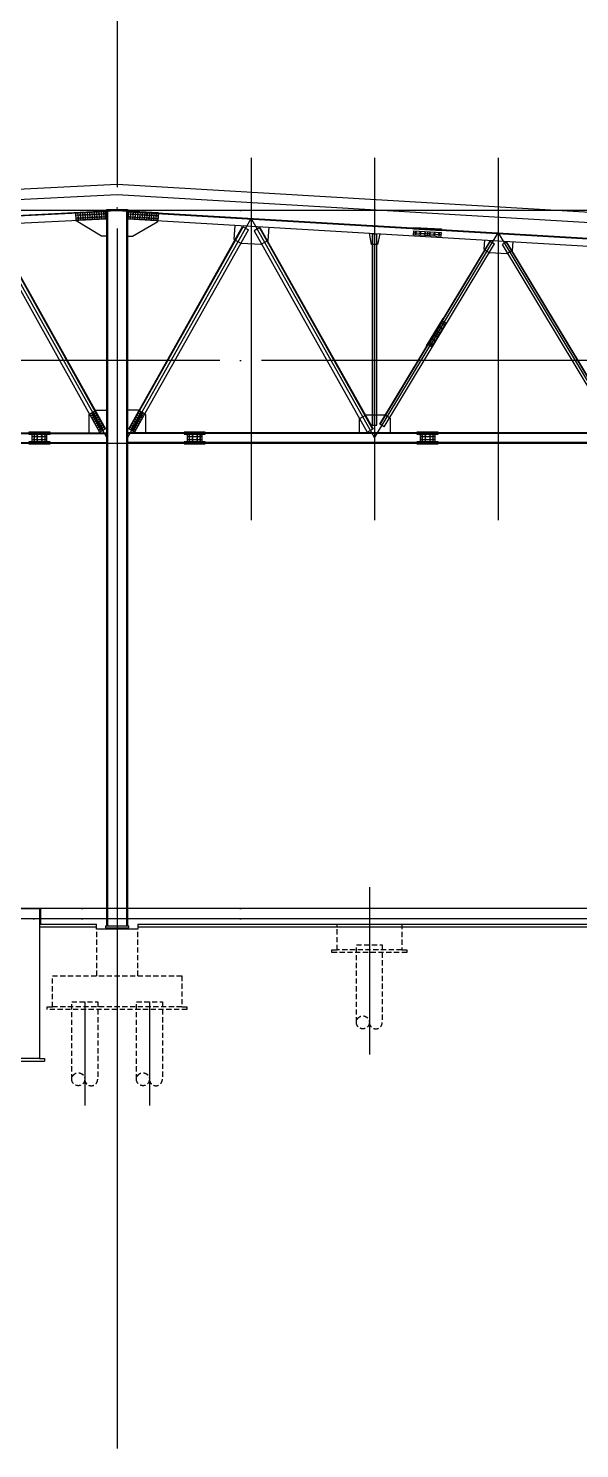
# Model space of a CAD drawing. Header units: millimetres. Extents: x 5349504 to 6791112, y -2212455 to -2153443.
# Drawn here: x 6505797 to 6516449, y -2208365 to -2180904 of the extents above; entities that cross this region are included whole.
import ezdxf

# ---------------------------------------------------------------- set-up
doc = ezdxf.new("R2010")
doc.units = ezdxf.units.MM
doc.header["$LTSCALE"] = 400
doc.linetypes.add('CEN', pattern=[62, 60, -1, 0, -1])
doc.linetypes.add('HIDDEN', pattern=[0.375, 0.25, -0.125])
doc.layers.get('DEFPOINTS').update_dxf_attribs({"color": 140})
for name, color, linetype in [('3ELEV', 3, 'Continuous'), ('4ELEV', 4, 'Continuous'), ('5ELEV', 5, 'Continuous'), ('BOLT', 5, 'Continuous'), ('CEN', 1, 'CEN'), ('CONC', 2, 'Continuous'), ('EQUIP', 8, 'Continuous'), ('GRND', 8, 'Continuous'), ('GUSSET', 8, 'Continuous'), ('HID_UG', 5, 'HIDDEN')]:
    doc.layers.add(name, color=color, linetype=linetype)

# ---------------------------------------------------------------- blocks, each defined once
blk = doc.blocks.new('BL-EQ-SECT_1_20230313')
at = {"layer": 'DEFPOINTS'}
blk.add_line((276, 3253), (107776, 3253), dxfattribs=at)
at = {"layer": 'EQUIP'}
blk.add_line((50960, 3253), (51176, 3253), dxfattribs=at)
blk = doc.blocks.new('PHC500 EL')
at = {"layer": 'DEFPOINTS'}
blk.add_line((0, 100), (0, -1909), dxfattribs=at)
at = {"layer": 'HID_UG'}
blk.add_lwpolyline([(-250, -1400), (-250, 100), (250, 100), (250, -1400)], dxfattribs=at)
blk.add_circle((-125, -1400), 125, dxfattribs=at)
blk.add_arc((125, -1400), 125, 180, 0, dxfattribs=at)
blk = doc.blocks.new('SHEAR_L150')
at = {"layer": 'BOLT'}
for points in [[(30, 34), (40, 28), (50, 34), (50, 46), (40, 52), (30, 46)], [(75, 89), (85, 83), (95, 89), (95, 101), (85, 107), (75, 101)], [(120, 34), (130, 28), (140, 34), (140, 46), (130, 52), (120, 46)], [(165, 89), (175, 83), (185, 89), (185, 101), (175, 107), (165, 101)], [(210, 34), (220, 28), (230, 34), (230, 46), (220, 52), (210, 46)], [(255, 89), (265, 83), (275, 89), (275, 101), (265, 107), (255, 101)], [(300, 34), (310, 28), (320, 34), (320, 46), (310, 52), (300, 46)], [(345, 89), (355, 83), (365, 89), (365, 101), (355, 107), (345, 101)], [(390, 34), (400, 28), (410, 34), (410, 46), (400, 52), (390, 46)], [(435, 89), (445, 83), (455, 89), (455, 101), (445, 107), (435, 101)], [(480, 34), (490, 28), (500, 34), (500, 46), (490, 52), (480, 46)], [(525, 89), (535, 83), (545, 89), (545, 101), (535, 107), (525, 101)]]:
    blk.add_lwpolyline(points, close=True, dxfattribs=at)
for centre, radius in [((40, 40), 14), ((40, 40), 10), ((85, 95), 14), ((85, 95), 10), ((130, 40), 14), ((130, 40), 10), ((175, 95), 14), ((175, 95), 10), ((220, 40), 14), ((220, 40), 10), ((265, 95), 14), ((265, 95), 10), ((310, 40), 14), ((310, 40), 10), ((355, 95), 14), ((355, 95), 10), ((400, 40), 14), ((400, 40), 10), ((445, 95), 14), ((445, 95), 10), ((490, 40), 14), ((490, 40), 10), ((535, 95), 14), ((535, 95), 10)]:
    blk.add_circle(centre, radius, dxfattribs=at)
at = {"layer": 'DEFPOINTS'}
for p, q in [((0, 95), (575, 95)), ((0, 40), (575, 40)), ((40, 150), (40, 0)), ((85, 150), (85, 0)), ((130, 150), (130, 0)), ((175, 150), (175, 0)), ((220, 150), (220, 0)), ((265, 150), (265, 0)), ((310, 150), (310, 0)), ((355, 150), (355, 0)), ((400, 150), (400, 0)), ((445, 150), (445, 0)), ((490, 150), (490, 0)), ((535, 150), (535, 0))]:
    blk.add_line(p, q, dxfattribs=at)
blk.add_lwpolyline([(0, 150), (575, 150), (575, 0), (0, 0)], close=True, dxfattribs=at)
blk = doc.blocks.new('SPLICE_H200_S')
at = {"layer": 'BOLT'}
for points in [[(205, 112), (-205, 112), (-205, 100), (205, 100)], [(205, 88), (-205, 88), (-205, 76), (205, 76)], [(145, 70), (-145, 70), (-145, -70), (145, -70)], [(-115, 24), (-105, 18), (-95, 24), (-95, 36), (-105, 42), (-115, 36)], [(-55, 24), (-45, 18), (-35, 24), (-35, 36), (-45, 42), (-55, 36)], [(35, 24), (45, 18), (55, 24), (55, 36), (45, 42), (35, 36)], [(95, 24), (105, 18), (115, 24), (115, 36), (105, 42), (95, 36)], [(205, -76), (-205, -76), (-205, -88), (205, -88)], [(205, -100), (-205, -100), (-205, -112), (205, -112)], [(-115, -36), (-105, -42), (-95, -36), (-95, -24), (-105, -18), (-115, -24)], [(-55, -36), (-45, -42), (-35, -36), (-35, -24), (-45, -18), (-55, -24)], [(35, -36), (45, -42), (55, -36), (55, -24), (45, -18), (35, -24)], [(95, -36), (105, -42), (115, -36), (115, -24), (105, -18), (95, -24)]]:
    blk.add_lwpolyline(points, close=True, dxfattribs=at)
at = {"layer": 'BOLT', "const_width": 20}
for points in [[(-165, 76), (-165, 112)], [(-105, 76), (-105, 112)], [(-45, 76), (-45, 112)], [(45, 76), (45, 112)], [(105, 76), (105, 112)], [(165, 76), (165, 112)], [(-165, -112), (-165, -76)], [(-105, -112), (-105, -76)], [(-45, -112), (-45, -76)], [(45, -112), (45, -76)], [(105, -112), (105, -76)], [(165, -112), (165, -76)]]:
    blk.add_lwpolyline(points, dxfattribs=at)
at = {"layer": 'BOLT'}
for centre, radius in [((-105, 30), 14), ((-105, 30), 10), ((-45, 30), 14), ((-45, 30), 10), ((45, 30), 14), ((45, 30), 10), ((105, 30), 14), ((105, 30), 10), ((-105, -30), 14), ((-105, -30), 10), ((-45, -30), 14), ((-45, -30), 10), ((45, -30), 14), ((45, -30), 10), ((105, -30), 14), ((105, -30), 10)]:
    blk.add_circle(centre, radius, dxfattribs=at)
at = {"layer": 'DEFPOINTS'}
for p, q in [((-145, 30), (145, 30)), ((-105, 70), (-105, -70)), ((-45, 70), (-45, -70)), ((45, 70), (45, -70)), ((105, 70), (105, -70)), ((-145, -30), (145, -30))]:
    blk.add_line(p, q, dxfattribs=at)
blk = doc.blocks.new('SPLICE_L150_S')
at = {"layer": 'BOLT'}
for points in [[(-264, 12), (266, 12), (266, 0), (-264, 0)], [(-264, -12), (266, -12), (266, -24), (-264, -24)], [(-264, -55), (266, -55), (266, -135), (-264, -135)], [(-234, -101), (-224, -107), (-214, -101), (-214, -89), (-224, -83), (-234, -89)], [(-144, -101), (-134, -107), (-124, -101), (-124, -89), (-134, -83), (-144, -89)], [(-54, -101), (-44, -107), (-34, -101), (-34, -89), (-44, -83), (-54, -89)], [(36, -101), (46, -107), (56, -101), (56, -89), (46, -83), (36, -89)], [(126, -101), (136, -107), (146, -101), (146, -89), (136, -83), (126, -89)], [(216, -101), (226, -107), (236, -101), (236, -89), (226, -83), (216, -89)]]:
    blk.add_lwpolyline(points, close=True, dxfattribs=at)
at = {"layer": 'BOLT', "const_width": 20}
for points in [[(-224, -24), (-224, 12)], [(-134, -24), (-134, 12)], [(-44, -24), (-44, 12)], [(46, -24), (46, 12)], [(136, -24), (136, 12)], [(226, -24), (226, 12)]]:
    blk.add_lwpolyline(points, dxfattribs=at)
at = {"layer": 'BOLT'}
for centre, radius in [((-224, -95), 14), ((-224, -95), 10), ((-134, -95), 14), ((-134, -95), 10), ((-44, -95), 14), ((-44, -95), 10), ((46, -95), 14), ((46, -95), 10), ((136, -95), 14), ((136, -95), 10), ((226, -95), 14), ((226, -95), 10)]:
    blk.add_circle(centre, radius, dxfattribs=at)
at = {"layer": 'DEFPOINTS'}
for p, q in [((-264, -95), (266, -95)), ((-224, -55), (-224, -135)), ((-134, -55), (-134, -135)), ((-44, -55), (-44, -135)), ((1, -55), (1, -135)), ((46, -55), (46, -135)), ((136, -55), (136, -135)), ((226, -55), (226, -135))]:
    blk.add_line(p, q, dxfattribs=at)
blk = doc.blocks.new('SHEAR_L130')
at = {"layer": 'BOLT'}
for points in [[(30, 34), (40, 28), (50, 34), (50, 46), (40, 52), (30, 46)], [(75, 74), (85, 68), (95, 74), (95, 86), (85, 92), (75, 86)], [(120, 34), (130, 28), (140, 34), (140, 46), (130, 52), (120, 46)], [(165, 74), (175, 68), (185, 74), (185, 86), (175, 92), (165, 86)], [(210, 34), (220, 28), (230, 34), (230, 46), (220, 52), (210, 46)], [(255, 74), (265, 68), (275, 74), (275, 86), (265, 92), (255, 86)], [(300, 34), (310, 28), (320, 34), (320, 46), (310, 52), (300, 46)], [(345, 74), (355, 68), (365, 74), (365, 86), (355, 92), (345, 86)]]:
    blk.add_lwpolyline(points, close=True, dxfattribs=at)
for centre, radius in [((40, 40), 14), ((40, 40), 10), ((85, 80), 14), ((85, 80), 10), ((130, 40), 14), ((130, 40), 10), ((175, 80), 14), ((175, 80), 10), ((220, 40), 14), ((220, 40), 10), ((265, 80), 14), ((265, 80), 10), ((310, 40), 14), ((310, 40), 10), ((355, 80), 14), ((355, 80), 10)]:
    blk.add_circle(centre, radius, dxfattribs=at)
at = {"layer": 'DEFPOINTS'}
for p, q in [((0, 80), (395, 80)), ((0, 40), (395, 40)), ((40, 130), (40, 0)), ((85, 130), (85, 0)), ((130, 130), (130, 0)), ((175, 130), (175, 0)), ((220, 130), (220, 0)), ((265, 130), (265, 0)), ((310, 130), (310, 0)), ((355, 130), (355, 0))]:
    blk.add_line(p, q, dxfattribs=at)
blk.add_lwpolyline([(0, 130), (395, 130), (395, 0), (0, 0)], close=True, dxfattribs=at)
blk = doc.blocks.new('SPLICE_L90_S')
at = {"layer": 'BOLT'}
for points in [[(-110, 307), (271, -182), (261, -189), (-119, 300)], [(-100, 258), (226, -160), (163, -209), (-163, 209)], [(-117, 206), (-116, 195), (-105, 191), (-96, 198), (-97, 209), (-108, 214)], [(-62, 135), (-60, 124), (-50, 120), (-41, 127), (-42, 138), (-53, 143)], [(-7, 64), (-5, 53), (6, 49), (15, 56), (13, 67), (2, 72)], [(49, -7), (50, -18), (61, -22), (70, -15), (68, -4), (58, 0)], [(104, -78), (105, -89), (116, -93), (125, -86), (124, -75), (113, -71)], [(159, -149), (161, -160), (171, -164), (180, -157), (179, -146), (168, -142)]]:
    blk.add_lwpolyline(points, close=True, dxfattribs=at)
at = {"layer": 'BOLT', "const_width": 20}
for points in [[(-103, 262), (-85, 276)], [(-47, 191), (-30, 205)], [(8, 120), (25, 134)], [(118, -22), (136, -8)], [(174, -93), (191, -79)], [(229, -164), (246, -150)]]:
    blk.add_lwpolyline(points, dxfattribs=at)
at = {"layer": 'BOLT'}
for centre, radius in [((-107, 202), 14), ((-107, 202), 10), ((-51, 131), 14), ((-51, 131), 10), ((4, 60), 14), ((4, 60), 10), ((59, -11), 14), ((59, -11), 10), ((114, -82), 14), ((114, -82), 10), ((170, -153), 14), ((170, -153), 10)]:
    blk.add_circle(centre, radius, dxfattribs=at)
at = {"layer": 'DEFPOINTS'}
for p, q in [((-75, 227), (-138, 178)), ((-131, 234), (194, -185)), ((-20, 156), (-83, 107)), ((36, 85), (-28, 36)), ((63, 49), (0, 0)), ((91, 14), (28, -36)), ((146, -57), (83, -107)), ((201, -128), (138, -178))]:
    blk.add_line(p, q, dxfattribs=at)
blk = doc.blocks.new('BL-ROOF_SECT_1')
at = {"layer": '5ELEV'}
for p, q in [((39200, 3543), (58278, 4489)), ((39200, 3531), (58278, 4477)), ((58285, 4339), (58278, 4489)), ((58715, 4337), (58724, 4487)), ((58723, 4475), (77784, 3347)), ((58724, 4487), (77785, 3359)), ((39200, 3393), (58285, 4339)), ((58715, 4337), (77776, 3209)), ((60925, 4191), (61039, 4127)), ((61261, 4171), (61147, 4108)), ((63436, 4040), (63436, 348)), ((65710, 3908), (65796, 3856)), ((66026, 3889), (65941, 3838)), ((58161, 215), (58275, 278)), ((58839, 215), (58726, 279)), ((63336, 215), (63449, 279)), ((63664, 317), (63578, 368)), ((39200, 188), (58300, 188)), ((39200, 12), (58300, 12)), ((77800, 188), (58700, 188)), ((77800, 12), (58700, 12))]:
    blk.add_line(p, q, dxfattribs=at)
for points in [[(55961, 4151), (58161, 215)], [(56064, 4209), (58264, 273)], [(56075, 4215), (58275, 278)], [(58726, 279), (60925, 4191)], [(58736, 273), (60936, 4185)], [(58839, 215), (61039, 4127)], [(61250, 4165), (63439, 273)], [(61261, 4171), (63449, 279)], [(61147, 4108), (63336, 215)], [(63578, 368), (65710, 3908)], [(63587, 363), (65719, 3903)], [(63664, 317), (65796, 3856)], [(66018, 3884), (68181, 291)], [(66026, 3889), (68190, 297)], [(65941, 3838), (68104, 245)]]:
    blk.add_lwpolyline(points, dxfattribs=at)
for points in [[(63520, 4040), (63430, 4040), (63430, 348), (63520, 348)], [(39200, 200), (58300, 200), (58300, 0), (39200, 0)], [(77800, 200), (58700, 200), (58700, 0), (77800, 0)]]:
    blk.add_lwpolyline(points, close=True, dxfattribs=at)
at = {"layer": 'CEN'}
blk.add_line((63475, 5518), (63475, -1487), dxfattribs=at)
for points in [[(0, 1600), (58500, 4500), (107500, 1600)], [(39200, 100), (41588, 3662), (43975, 100), (46362, 3898), (48750, 100), (51138, 4135), (53525, 100), (55912, 4372), (58300, 100)], [(58700, 100), (61088, 4347), (63475, 100), (65862, 4064), (68250, 100), (70638, 3782), (73025, 100), (75412, 3499), (77800, 100)]]:
    blk.add_lwpolyline(points, dxfattribs=at)
at = {"layer": 'DEFPOINTS'}
for p, q in [((61088, 5518), (61088, -1487)), ((65862, 5518), (65862, -1487))]:
    blk.add_line(p, q, dxfattribs=at)
blk.add_lwpolyline([(0, 0), (107500, 0), (107500, 4500), (0, 4500)], close=True, dxfattribs=at)
at = {"layer": 'GUSSET'}
for p, q in [((57703, 4461), (58300, 4490)), ((60765, 3937), (60782, 4215)), ((61421, 3917), (61436, 4176)), ((60765, 3937), (60905, 3859)), ((61281, 3839), (60905, 3859)), ((61421, 3917), (61281, 3839)), ((65594, 3744), (65605, 3929)), ((66142, 3726), (66152, 3897)), ((65594, 3744), (65705, 3677)), ((66031, 3659), (65705, 3677)), ((66142, 3726), (66031, 3659)), ((57953, 557), (58093, 635)), ((57953, 557), (57953, 200)), ((58093, 635), (58300, 635)), ((58909, 635), (58700, 635)), ((59048, 556), (58909, 635)), ((59048, 556), (59048, 200)), ((63176, 469), (63315, 548)), ((63176, 469), (63176, 200)), ((63315, 548), (63669, 548)), ((63780, 480), (63669, 548)), ((63780, 480), (63780, 200))]:
    blk.add_line(p, q, dxfattribs=at)
for points in [[(58300, 4000), (58200, 4000), (57711, 4296), (57703, 4461)], [(58700, 4000), (58800, 4000), (59288, 4288), (59298, 4453), (58700, 4488)], [(63415, 3840), (63375, 4061), (63575, 4049), (63535, 3840), (63415, 3840)]]:
    blk.add_lwpolyline(points, dxfattribs=at)
at = {"layer": '4ELEV'}
for name, p, rotation in [('SHEAR_L150', (57711, 4311), 2.837980391922935), ('SHEAR_L150', (58715, 4337), 356.6129761913242), ('SPLICE_L150_S', (64500, 4145), 356.6129761913234), ('SHEAR_L130', (58839, 215), 60.65618659054756)]:
    blk.add_blockref(name, p, dxfattribs=dict(at, rotation=rotation))
at = {"layer": '4ELEV', "xscale": -1}
for name, p, rotation in [('SPLICE_L90_S', (64721, 2092), 6.827927797639202), ('SHEAR_L130', (58161, 215), 299.2011279951855)]:
    blk.add_blockref(name, p, dxfattribs=dict(at, rotation=rotation))
at = {"layer": '4ELEV'}
for p in [(57000, 100), (60000, 100), (64500, 100)]:
    blk.add_blockref('SPLICE_H200_S', p, dxfattribs=at)

msp = doc.modelspace()

# ---------------------------------------------------------------- linework, layer by layer
at = {"layer": '3ELEV'}
for p, q in [((6507511, -2183923), (6448386, -2186854)), ((6507511, -2184123), (6448386, -2187054))]:
    msp.add_line(p, q, dxfattribs=at)
for points in [[(6557136, -2186860), (6507511, -2183923)], [(6557136, -2187060), (6507511, -2184123)]]:
    msp.add_lwpolyline(points, dxfattribs=at)
at = {"layer": 'CEN'}
for p, q in [((6583899, -2184424), (6421182, -2184424)), ((6583899, -2187324), (6421182, -2187324))]:
    msp.add_line(p, q, dxfattribs=at)
msp.add_lwpolyline([(6449011, -2187324), (6507511, -2184424)], dxfattribs=at)

# ---------------------------------------------------------------- block references
at = {"layer": 'GRND', "xscale": -1}
msp.add_blockref('BL-EQ-SECT_1_20230313', (6556788, -2201176), dxfattribs=at)

# ---------------------------------------------------------------- next in the draw order: linework, layer by layer
at = {"layer": '5ELEV'}
for points in [[(6507711, -2198264), (6507311, -2198264), (6507311, -2184404), (6507711, -2184404)], [(6507690, -2198264), (6507332, -2198264), (6507332, -2184404), (6507690, -2184404)], [(6507286, -2198294), (6507736, -2198294), (6507736, -2198264), (6507286, -2198264)]]:
    msp.add_lwpolyline(points, close=True, dxfattribs=at)
at = {"layer": 'CEN'}
for p, q in [((6507511, -2159975), (6507511, -2208365)), ((6512386, -2197507), (6512386, -2200746)), ((6583899, -2197924), (6421182, -2197924)), ((6507036, -2197924), (6421182, -2197924)), ((6526836, -2197924), (6421182, -2197924)), ((6546036, -2197924), (6421182, -2197924)), ((6556036, -2197924), (6421182, -2197924)), ((6529841, -2197924), (6421182, -2197924)), ((6529841, -2197924), (6421182, -2197924)), ((6530305, -2197924), (6421182, -2197924)), ((6530305, -2197924), (6421182, -2197924)), ((6583899, -2198124), (6421182, -2198124)), ((6556036, -2198124), (6421182, -2198124)), ((6530305, -2198124), (6421182, -2198124)), ((6529841, -2198124), (6421182, -2198124)), ((6546036, -2198124), (6421182, -2198124)), ((6530305, -2198124), (6421182, -2198124)), ((6529841, -2198124), (6421182, -2198124)), ((6526536, -2198124), (6421182, -2198124)), ((6507036, -2198124), (6421182, -2198124)), ((6511486, -2198124), (6421182, -2198124)), ((6511486, -2198124), (6421182, -2198124)), ((6511486, -2198124), (6421182, -2198124)), ((6511486, -2198124), (6421182, -2198124)), ((6511486, -2198124), (6421182, -2198124)), ((6511486, -2198124), (6421182, -2198124)), ((6511486, -2198124), (6421182, -2198124)), ((6511486, -2198124), (6421182, -2198124)), ((6516361, -2198124), (6421182, -2198124)), ((6516361, -2198124), (6421182, -2198124)), ((6516361, -2198124), (6421182, -2198124)), ((6516361, -2198124), (6421182, -2198124)), ((6516361, -2198124), (6421182, -2198124)), ((6516361, -2198124), (6421182, -2198124)), ((6516361, -2198124), (6421182, -2198124)), ((6516361, -2198124), (6421182, -2198124))]:
    msp.add_line(p, q, dxfattribs=at)
at = {"layer": 'CONC'}
msp.add_line((6529841, -2197924), (6506031, -2197924), dxfattribs=at)
for points in [[(6505561, -2197924), (6506011, -2197924), (6506011, -2200824), (6500511, -2200824), (6500511, -2197924), (6500961, -2197924)], [(6529841, -2197924), (6506031, -2197924)], [(6506031, -2197924), (6506031, -2198224)], [(6506031, -2198224), (6507111, -2198224)], [(6507911, -2198224), (6507911, -2198324), (6507111, -2198324), (6507111, -2198224)], [(6507911, -2198224), (6526611, -2198224)]]:
    msp.add_lwpolyline(points, dxfattribs=at)
at = {"layer": 'DEFPOINTS'}
msp.add_line((5349504, -2188924), (6791112, -2188924), dxfattribs=at)
at = {"layer": 'GRND'}
for points in [[(6506011, -2198224), (6507111, -2198224)], [(6507911, -2198224), (6526611, -2198224)], [(6506011, -2198274), (6507111, -2198274)], [(6507911, -2198274), (6526611, -2198274)], [(6500511, -2200824), (6500411, -2200824), (6500411, -2200874), (6506111, -2200874)], [(6506011, -2200824), (6506111, -2200824), (6506111, -2200874)]]:
    msp.add_lwpolyline(points, dxfattribs=at)
at = {"layer": 'HID_UG'}
for points in [[(6511761, -2198224), (6513011, -2198224), (6513011, -2198724), (6511761, -2198724)], [(6506261, -2199224), (6508761, -2199224), (6508761, -2199824), (6506261, -2199824)]]:
    msp.add_lwpolyline(points, close=True, dxfattribs=at)
for points in [[(6507111, -2198374), (6507111, -2199224)], [(6507911, -2199224), (6507911, -2198374)], [(6513011, -2198724), (6513111, -2198724), (6513111, -2198774), (6511661, -2198774), (6511661, -2198724), (6511761, -2198724)], [(6508761, -2199824), (6508861, -2199824), (6508861, -2199874), (6506161, -2199874), (6506161, -2199824), (6506261, -2199824)]]:
    msp.add_lwpolyline(points, dxfattribs=at)

# ---------------------------------------------------------------- next in the draw order: block references
at = {"layer": '5ELEV'}
msp.add_blockref('BL-ROOF_SECT_1', (6449011, -2188924), dxfattribs=at)
at = {"layer": 'HID_UG'}
for p in [(6512386, -2198724), (6506886, -2199824), (6508136, -2199824)]:
    msp.add_blockref('PHC500 EL', p, dxfattribs=at)

doc.saveas('drawing.dxf')
